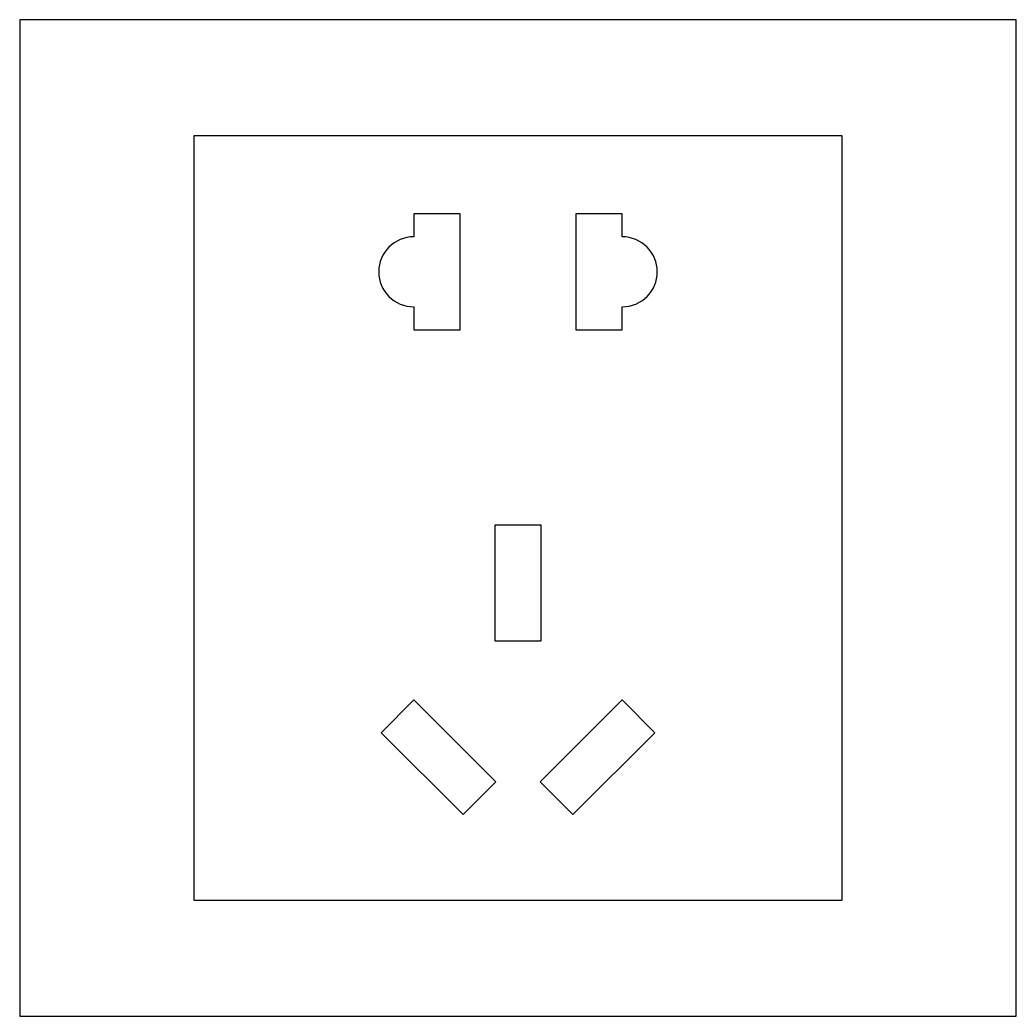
# Model space of a CAD drawing. Header units: millimetres. Extents: x -43 to 43, y 0 to 86.
import ezdxf

# ---------------------------------------------------------------- set-up
doc = ezdxf.new("R2010")
doc.units = ezdxf.units.MM
doc.header["$MEASUREMENT"] = 0

msp = doc.modelspace()

# ---------------------------------------------------------------- linework, layer by layer
at = {"color": 0}
for points in [[(-43, 0), (43, 0), (43, 86), (-43, 86)], [(-2, 32.394), (2, 32.394), (2, 42.394), (-2, 42.394)], [(-4.744, 17.394), (-1.916, 20.222), (-8.987, 27.293), (-11.815, 24.465)], [(4.744, 17.394), (1.916, 20.222), (8.987, 27.293), (11.815, 24.465)]]:
    msp.add_lwpolyline(points, close=True, dxfattribs=at)
at = {"color": 250}
msp.add_lwpolyline([(-28, 10), (28, 10), (28, 76), (-28, 76)], close=True, dxfattribs=at)
at = {"color": 0}
for points in [[(-9, 61.23), (-9, 59.253), (-5, 59.253), (-5, 69.253), (-9, 69.253), (-9, 67.276)], [(9, 67.276), (9, 69.253), (5, 69.253), (5, 59.253), (9, 59.253), (9, 61.23)]]:
    msp.add_lwpolyline(points, dxfattribs=at)
for centre, start, end in [((-9, 64.253), 90, 270), ((9, 64.253), 270, 90)]:
    msp.add_arc(centre, 3.023, start, end, dxfattribs=at)

doc.saveas('drawing.dxf')
